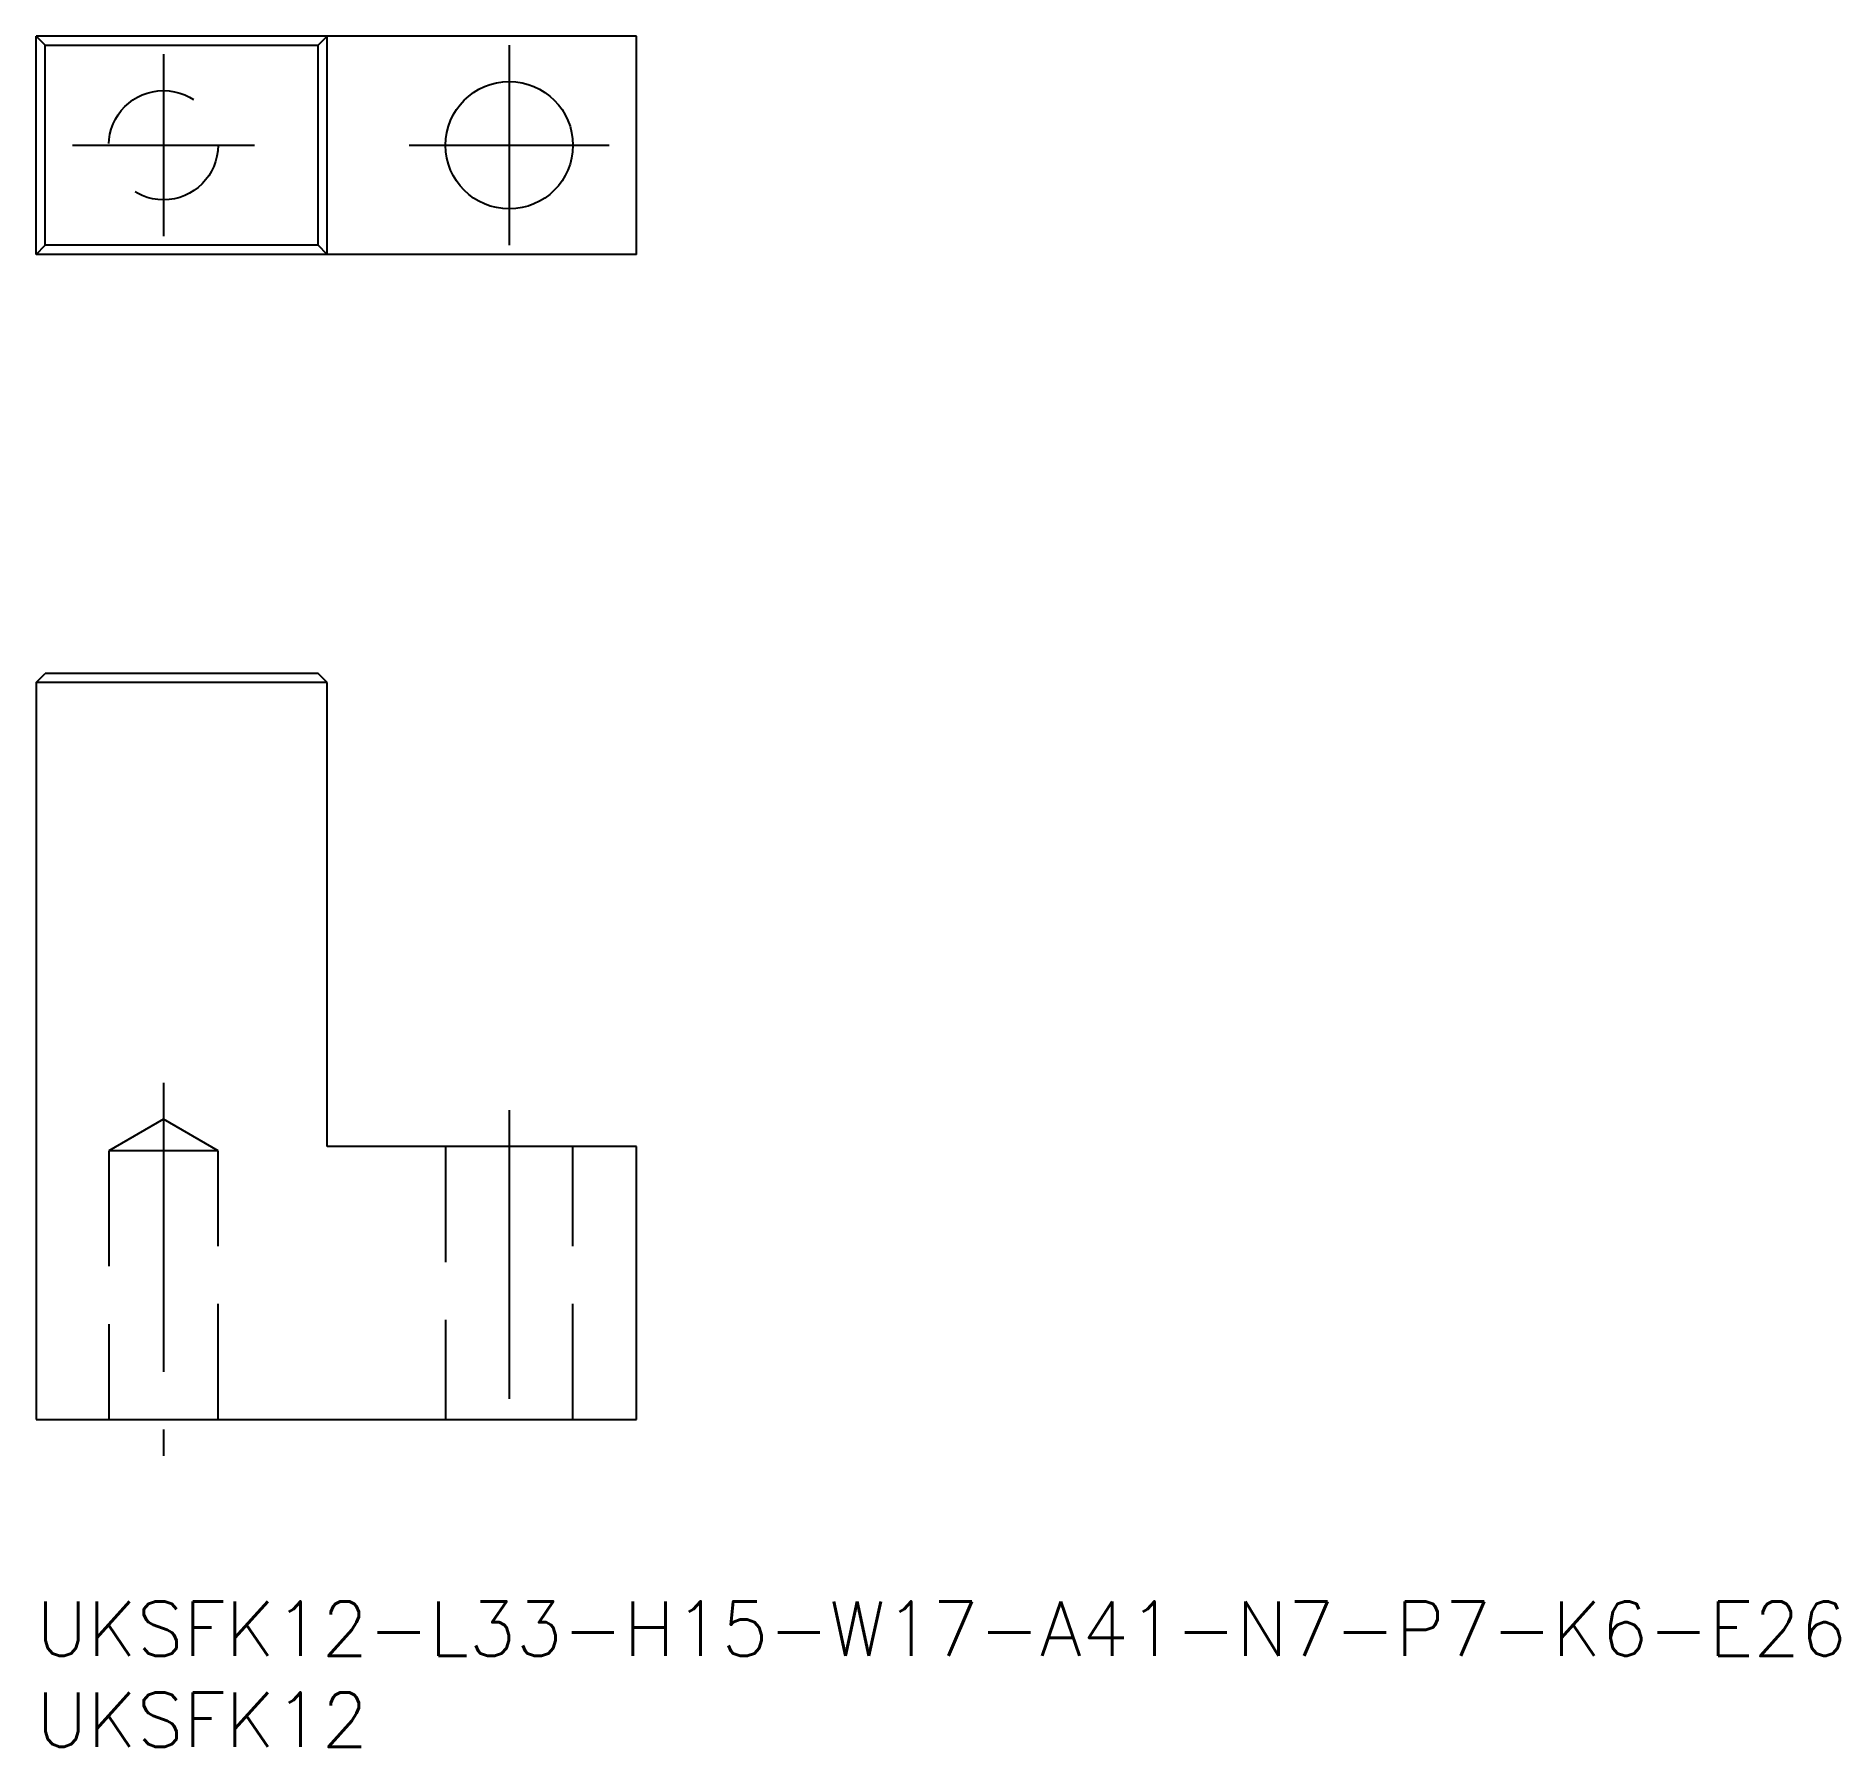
# Model space of a CAD drawing. Extents: x 0 to 99.1, y -8 to 86.
import ezdxf

# ---------------------------------------------------------------- set-up
doc = ezdxf.new("R2010")
doc.units = 0
doc.header["$LTSCALE"] = 0.5
doc.linetypes.add('CENTER', pattern=[50.8, 31.75, -6.35, 6.35, -6.35])
doc.linetypes.add('DASHED', pattern=[19.05, 12.7, -6.35])
for name, color, linetype in [('MSM_CENTER', 1, 'CENTER'), ('MSM_CONTINUOUS', 7, 'CONTINUOUS'), ('MSM_DASHED', 4, 'DASHED'), ('MSM_PART_NUMBER', 7, 'CONTINUOUS')]:
    doc.layers.add(name, color=color, linetype=linetype)
doc.styles.get("Standard").update_dxf_attribs({"font": 'txt.shx', "height": 1, "bigfont": 'bigfont.shx'})

# ---------------------------------------------------------------- blocks, each defined once
blk = doc.blocks.new('*U23')
at = {"layer": 'MSM_PART_NUMBER'}
blk.add_text('UKSFK12-L33-H15-W17-A41-N7-P7-K6-E26', height=3, dxfattribs=at).set_placement((0, -3))
blk = doc.blocks.new('*U24')
at = {"layer": 'MSM_PART_NUMBER'}
blk.add_text('UKSFK12', height=3, dxfattribs=at).set_placement((0, -8))

msp = doc.modelspace()

# ---------------------------------------------------------------- linework, layer by layer
at = {"layer": 'MSM_CENTER'}
for p, q in [((26, 85.537), (26, 74.537)), ((7, 85.037), (7, 75.037)), ((2, 80.037), (12, 80.037)), ((20.5, 80.037), (31.5, 80.037)), ((7, 28.5), (7, 8)), ((26, 27), (26, 8))]:
    msp.add_line(p, q, dxfattribs=at)
at = {"layer": 'MSM_CONTINUOUS'}
for p, q in [((33, 86.037), (0, 86.037)), ((0.5, 85.537), (0, 86.037)), ((0, 74.037), (0, 86.037)), ((0.5, 85.537), (15.5, 85.537)), ((0.5, 74.537), (0.5, 85.537)), ((16, 86.037), (15.5, 85.537)), ((15.5, 74.537), (15.5, 85.537)), ((16, 74.037), (16, 86.037)), ((33, 74.037), (33, 86.037)), ((0, 74.037), (0.5, 74.537)), ((15.5, 74.537), (0.5, 74.537)), ((16, 74.037), (15.5, 74.537)), ((33, 74.037), (0, 74.037)), ((0, 50.5), (0.5, 51)), ((15.5, 51), (0.5, 51)), ((16, 50.5), (15.5, 51)), ((0, 50.5), (0, 10)), ((16, 50.5), (0, 50.5)), ((16, 25), (16, 50.5)), ((33, 25), (16, 25)), ((33, 10), (33, 25)), ((0, 10), (33, 10))]:
    msp.add_line(p, q, dxfattribs=at)
msp.add_circle((26, 80.037), 3.5, dxfattribs=at)
at = {"layer": 'MSM_DASHED'}
for p, q in [((7, 26.5), (4, 24.768)), ((10, 24.768), (7, 26.5)), ((22.5, 25), (22.5, 10)), ((29.5, 10), (29.5, 25)), ((10, 24.768), (4, 24.768)), ((4, 24.768), (4, 10)), ((10, 10), (10, 24.768))]:
    msp.add_line(p, q, dxfattribs=at)
msp.add_circle((7, 80.037), 3, dxfattribs=at)

# ---------------------------------------------------------------- block references
at = {"layer": 'MSM_CONTINUOUS'}
for name in ['*U23', '*U24']:
    msp.add_blockref(name, (0, 0), dxfattribs=at)

doc.saveas('drawing.dxf')
